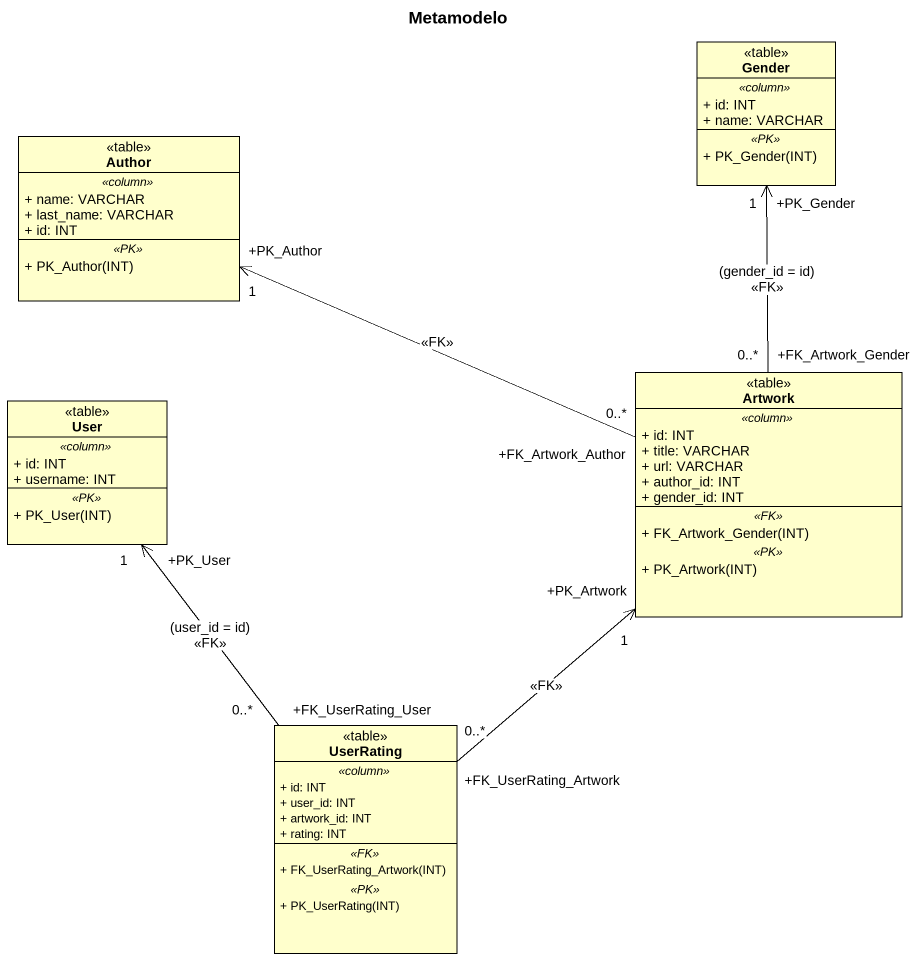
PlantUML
@startuml
title Metamodelo
hide circle
hide empty members
skinparam classAttributeIconSize 0
class Gender <<table>> {
  .. <<column>> ..
  + id: INT
  + name: VARCHAR
  .. <<PK>> ..
  + PK_Gender(INT)
}
class Author <<table>> {
  .. <<column>> ..
  + name: VARCHAR
  + last_name: VARCHAR
  + id: INT
  .. <<PK>> ..
  + PK_Author(INT)
}
class User <<table>> {
  .. <<column>> ..
  + id: INT
  + username: INT
  .. <<PK>> ..
  + PK_User(INT)
}
class Artwork <<table>> {
  .. <<column>> ..
  + id: INT
  + title: VARCHAR
  + url: VARCHAR
  + author_id: INT
  + gender_id: INT
  .. <<FK>> ..
  + FK_Artwork_Gender(INT)
  .. <<PK>> ..
  + PK_Artwork(INT)
}
class UserRating <<table>> {
  .. <<column>> ..
  + id: INT
  + user_id: INT
  + artwork_id: INT
  + rating: INT
  .. <<FK>> ..
  + FK_UserRating_Artwork(INT)
  .. <<PK>> ..
  + PK_UserRating(INT)
}
Artwork "+FK_Artwork_Gender\n0..*" -up-> "+PK_Gender\n1" Gender : (gender_id = id)\n<<FK>>
Artwork "+FK_Artwork_Author\n0..*" -left-> "+PK_Author\n1" Author : <<FK>>
UserRating "+FK_UserRating_User\n0..*" -up-> "+PK_User\n1" User : (user_id = id)\n<<FK>>
UserRating "+FK_UserRating_Artwork\n0..*" -up-> "+PK_Artwork\n1" Artwork : <<FK>>
@enduml
